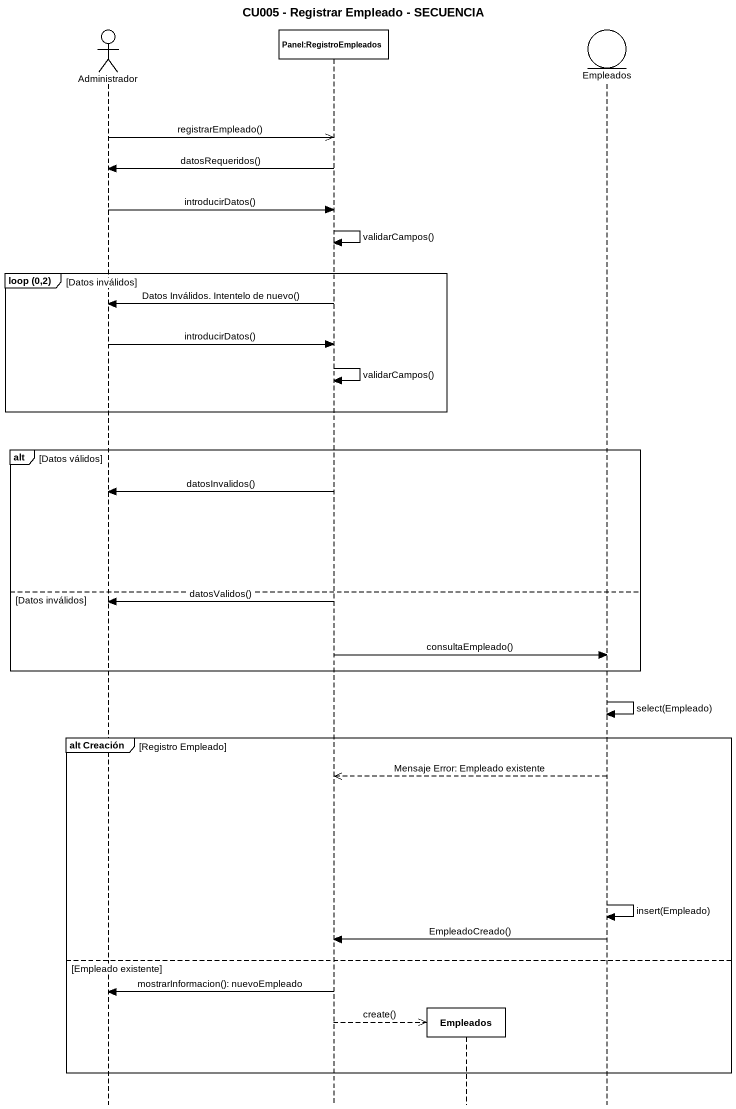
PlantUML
@startuml
title CU005 - Registrar Empleado - SECUENCIA
hide footbox
actor Administrador
participant "Panel:RegistroEmpleados" as Panel_RegistroEmpleados
participant Empleados
entity "Empleados" as Empleados_2

Administrador ->> Panel_RegistroEmpleados : registrarEmpleado()
Panel_RegistroEmpleados -> Administrador : datosRequeridos()
Administrador -> Panel_RegistroEmpleados : introducirDatos()
Panel_RegistroEmpleados -> Panel_RegistroEmpleados : validarCampos()
group loop (0,2) [Datos inválidos]
  Panel_RegistroEmpleados -> Administrador : Datos Inválidos. Intentelo de nuevo()
  Administrador -> Panel_RegistroEmpleados : introducirDatos()
  Panel_RegistroEmpleados -> Panel_RegistroEmpleados : validarCampos()
end
alt Datos válidos
  Panel_RegistroEmpleados -> Administrador : datosInvalidos()
else Datos inválidos
  Panel_RegistroEmpleados -> Administrador : datosValidos()
  Panel_RegistroEmpleados -> Empleados_2 : consultaEmpleado()
end
Empleados_2 -> Empleados_2 : select(Empleado)
group alt Creación [Registro Empleado]
  Empleados_2 -->> Panel_RegistroEmpleados : Mensaje Error: Empleado existente
  Empleados_2 -> Empleados_2 : insert(Empleado)
  Empleados_2 -> Panel_RegistroEmpleados : EmpleadoCreado()
else Empleado existente
  Panel_RegistroEmpleados -> Administrador : mostrarInformacion(): nuevoEmpleado
  Panel_RegistroEmpleados -->> Empleados ** : create()
end
@enduml
